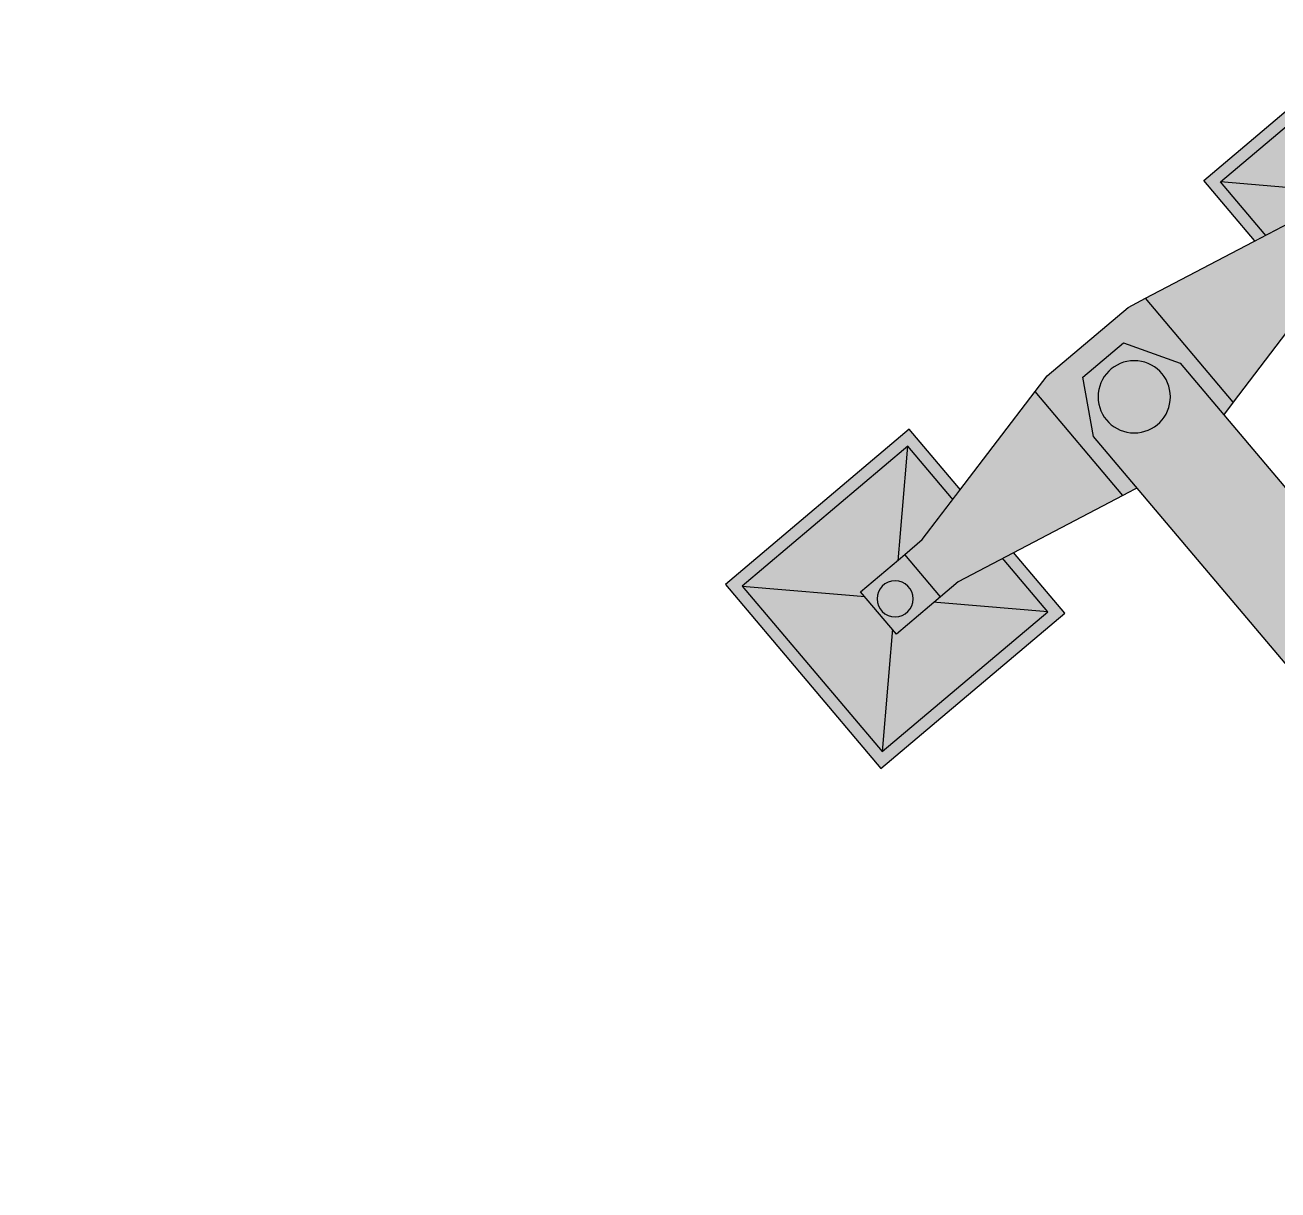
# Model space of a CAD drawing. Header units: millimetres. Extents: x 144133 to 166609, y 63848 to 108303.
# Drawn here: x 144133 to 149335, y 75098 to 79935 of the extents above; entities that cross this region are included whole.
import ezdxf

# ---------------------------------------------------------------- set-up
doc = ezdxf.new("R2010")
doc.units = ezdxf.units.MM
doc.set_wipeout_variables(frame=1)
doc.layers.add('Техника. Кран Liebherr LTM 1800', color=250, linetype='Continuous')
doc.layers.add('Техника. Кран Liebherr LTM 1800. Штриховка', color=7, linetype='Continuous', lineweight=15, true_color=0xffdd75)

# ---------------------------------------------------------------- blocks, each defined once
blk = doc.blocks.new('LTM 1800-20221126.221038')
at = {"color": 0, "linetype": 'ByBlock', "lineweight": -2, "transparency": 16777216}
blk.add_wipeout([(500, -500), (-500, -500), (-500, 500), (500, 500)], dxfattribs=at)
at = {"layer": 'Техника. Кран Liebherr LTM 1800. Штриховка', "true_color": 0xadadad, "transparency": 16777216}
h = blk.add_hatch(color=253, dxfattribs=at)
h.dxf.hatch_style = 1
h.paths.add_polyline_path([(500, 500), (500, -500), (-500, -500), (-500, 500)])
at = {"color": 0, "linetype": 'ByBlock', "lineweight": -2, "transparency": 16777216}
for p, q in [((-53, 53), (-450, 450)), ((450, 450), (53, 53)), ((-450, -450), (-53, -53)), ((53, -53), (450, -450))]:
    blk.add_line(p, q, dxfattribs=at)
for points in [[(500, 500), (500, -500), (-500, -500), (-500, 500)], [(450, -450), (-450, -450), (-450, 450), (450, 450)]]:
    blk.add_lwpolyline(points, close=True, dxfattribs=at)
blk.add_circle((0, 0), 75, dxfattribs=at)
blk = doc.blocks.new('LTM 1800-20221126.220827')
at = {"color": 0, "linetype": 'ByBlock', "lineweight": -2, "transparency": 16777216, "xscale": -1}
blk.add_blockref('LTM 1800-20221126.221038', (-1300, 0), dxfattribs=at)
at = {"color": 0, "linetype": 'ByBlock', "lineweight": -2, "transparency": 16777216}
blk.add_blockref('LTM 1800-20221126.221038', (1300, 0), dxfattribs=at)
blk.add_wipeout([(220, 300), (-220, 300), (-300, 282.3), (-1055, 115), (-1150, 115), (-1390, 115), (-1390, -115), (-1150, -115), (-1055, -115), (-300, -282.3), (-220, -300), (220, -300), (300, -282.3), (1055, -115), (1150, -115), (1390, -115), (1390, 115), (1150, 115), (1055, 115), (300, 282.3)], dxfattribs=at)
at = {"layer": 'Техника. Кран Liebherr LTM 1800. Штриховка', "true_color": 0xadadad, "transparency": 16777216}
h = blk.add_hatch(color=253, dxfattribs=at)
h.dxf.hatch_style = 1
h.paths.add_polyline_path([(300, 282.3), (220, 300), (-220, 300), (-300, 282.3), (-1055, 115), (-1150, 115), (-1390, 115), (-1390, -115), (-1150, -115), (-1055, -115), (-300, -282.3), (-220, -300), (220, -300), (300, -282.3), (1055, -115), (1150, -115), (1390, -115), (1390, 115), (1150, 115), (1055, 115)])
at = {"color": 0, "linetype": 'ByBlock', "lineweight": -2, "transparency": 16777216}
for p, q in [((-300, -282.3), (-300, 282.3)), ((300, -282.3), (300, 282.3)), ((-1150, -115), (-1150, 115)), ((1150, -115), (1150, 115))]:
    blk.add_line(p, q, dxfattribs=at)
blk.add_lwpolyline([(300, 282.3), (220, 300), (-220, 300), (-300, 282.3), (-1055, 115), (-1150, 115), (-1390, 115), (-1390, -115), (-1150, -115), (-1055, -115), (-300, -282.3), (-220, -300), (220, -300), (300, -282.3), (1055, -115), (1150, -115), (1390, -115), (1390, 115), (1150, 115), (1055, 115)], close=True, dxfattribs=at)
for centre, radius in [((-1300, 0), 75), ((0, 0), 80), ((1300, 0), 75)]:
    blk.add_circle(centre, radius, dxfattribs=at)
blk = doc.blocks.new('LTM 1800-20221126.22022')
at = {"color": 0, "linetype": 'ByBlock', "lineweight": -2, "transparency": 16777216}
blk.add_wipeout([(-2763, 235), (-16.5, 235), (200, 110), (200, -110), (-16.5, -235), (-2763, -235)], dxfattribs=at)
at = {"layer": 'Техника. Кран Liebherr LTM 1800. Штриховка', "true_color": 0xadadad, "transparency": 16777216}
h = blk.add_hatch(color=253, dxfattribs=at)
h.dxf.hatch_style = 1
h.paths.add_polyline_path([(-2763, -235), (-16.5, -235), (200, -110), (200, 110), (-16.5, 235), (-2763, 235)])
at = {"color": 0, "linetype": 'ByBlock', "lineweight": -2, "transparency": 16777216}
blk.add_lwpolyline([(-2763, -235), (-16.5, -235), (200, -110), (200, 110), (-16.5, 235), (-2763, 235)], close=True, dxfattribs=at)
blk.add_circle((0, 0), 150, dxfattribs=at)
blk = doc.blocks.new('*U103')
at = {"color": 0, "linetype": 'ByBlock', "lineweight": -2, "transparency": 16777216, "xscale": -1, "rotation": 40.20016388608371}
blk.add_blockref('LTM 1800-20221126.220827', (-6500, 6500), dxfattribs=at)
at = {"color": 0, "linetype": 'ByBlock', "lineweight": -2, "transparency": 16777216, "xscale": -1, "rotation": 310.2001638860953}
blk.add_blockref('LTM 1800-20221126.22022', (-6500, 6500), dxfattribs=at)

msp = doc.modelspace()

# ---------------------------------------------------------------- block references
at = {"layer": 'Техника. Кран Liebherr LTM 1800', "transparency": 16777216}
msp.add_blockref('*U103', (155238.1, 71891.7), dxfattribs=at)

doc.saveas('drawing.dxf')
